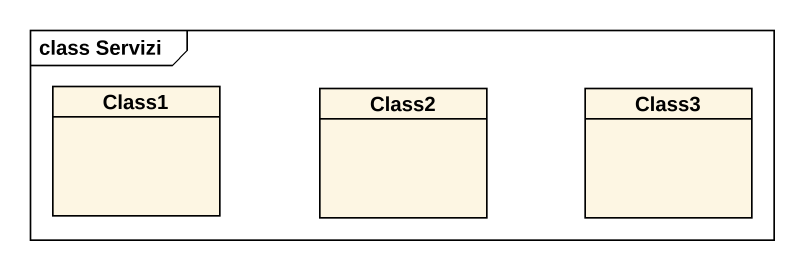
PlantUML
@startuml
mainframe class Servizi
hide circle
hide empty members
class Class1
class Class2
class Class3
@enduml
